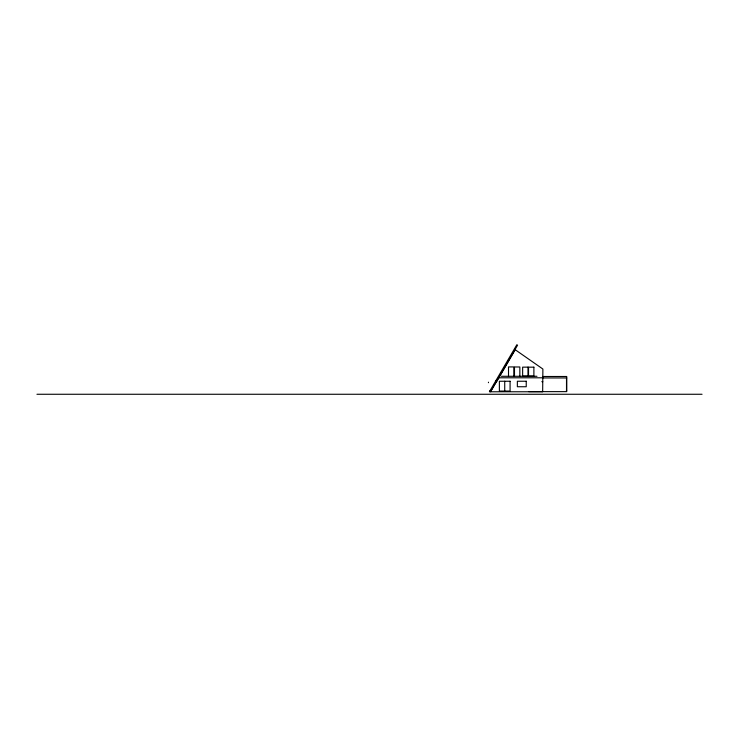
<?xml version="1.0" encoding="UTF-8"?>
<svg xmlns="http://www.w3.org/2000/svg" width="739" height="739" viewBox="0 0 739 739"><rect width="100%" height="100%" fill="white"/><g stroke="black" fill="none" stroke-linecap="round" stroke-linejoin="round"><path stroke-width="1.11" d="M496.035 382.691L515.222 349.732L542.888 369.038L542.657 391.753L489.394 391.781L516.847 344.734L517.549 345.196L490.493 391.762L496.035 382.183M501.467 376.28L536.967 376.28M542.528 376.493L566.721 376.493L566.721 391.633L528.708 391.633M498.88 377.795L542.795 377.795M542.823 377.952L566.721 377.952M36.95 394.266L702.05 394.266M541.826 381.675L542.759 381.684M541.733 391.494L542.657 391.504M495.777 381.028L496.396 381.435M495.693 381.167L496.322 381.463M489.8 391.097L490.41 391.522L489.643 391.264M566.508 390.174L566.508 391.107L566.508 377.952M519.84 376.28L519.84 366.978L514.492 366.978L514.492 376.28M513.854 376.225L513.854 366.923L508.506 366.923L508.506 376.225M504.728 381.25L504.728 391.07M488.451 382.183L488.451 382.691M527.988 367.144L522.639 367.144L522.639 376.077L527.988 376.077L527.988 367.144M533.891 367.172L528.542 367.172L528.542 376.059L533.891 376.059L533.891 367.172M510.076 381.25L499.379 381.25L499.379 391.07L510.076 391.07L510.076 381.25M526.233 381.241L517.355 381.241L517.355 386.737L526.233 386.737L526.233 381.241"/></g></svg>
